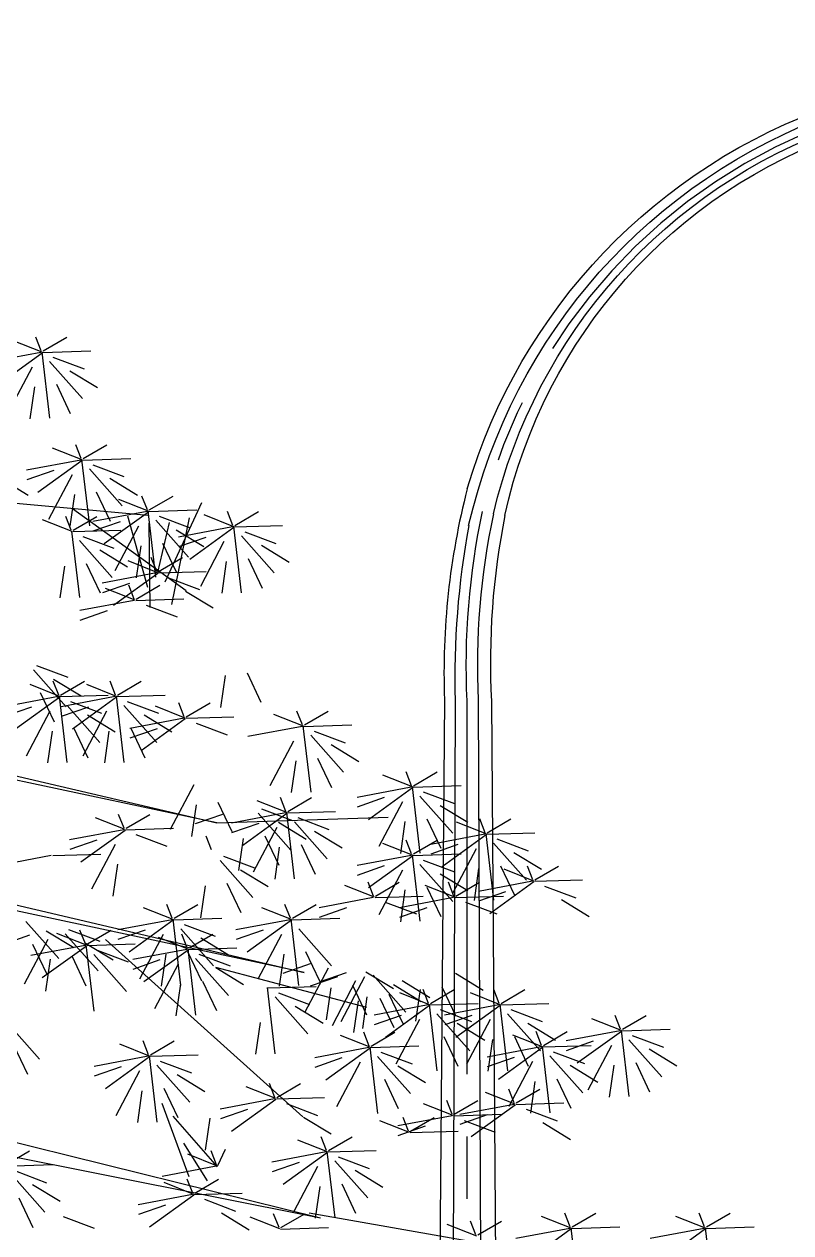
# Model space of a CAD drawing. Header units: metres. Extents: x 563124 to 573994, y 2062953 to 2068466.
# Drawn here: x 572581.27 to 572584.51, y 2065183.13 to 2065188.25 of the extents above; entities that cross this region are included whole.
import ezdxf

# ---------------------------------------------------------------- set-up
doc = ezdxf.new("R2010")
doc.units = ezdxf.units.M
doc.linetypes.add('CENTER2', pattern=[1.125, 0.75, -0.125, 0.125, -0.125])
for name, color, linetype in [('1-CAY XANH', 7, 'CONTINUOUS'), ('Den', 7, 'CONTINUOUS'), ('MATCATDUONG', 8, 'CONTINUOUS')]:
    doc.layers.add(name, color=color, linetype=linetype)

# ---------------------------------------------------------------- blocks, each defined once
blk = doc.blocks.new('den2')
at = {"layer": 'Den', "color": 7}
for p, q in [((-0.451, 52.896), (-0.749, 18.16)), ((0.492, 52.861), (0.738, 18.16))]:
    blk.add_line(p, q, dxfattribs=at)
at = {"layer": 'Den', "color": 8}
for p, q in [((-0.24, 52.868), (-0.359, 18.16)), ((0.227, 52.881), (0.365, 18.16))]:
    blk.add_line(p, q, dxfattribs=at)
at = {"layer": 'Den', "color": 5, "linetype": 'CENTER2', "ltscale": 10}
blk.add_line((-0.004, 52.878), (-0.006, 18.16), dxfattribs=at)
at = {"layer": 'Den', "color": 7}
for points in [[(0.005, 57.121, -0.242861), (7.365, 64.824), (12.182, 66.445)], [(0.761, 56.591, -0.260971), (7.612, 64.279), (12.364, 65.927)]]:
    blk.add_lwpolyline(points, format="xyb", dxfattribs=at)
at = {"layer": 'Den', "color": 8}
for points in [[(0.034, 56.388, -0.255439), (7.392, 64.666), (12.22, 66.327)], [(0.531, 56.62, -0.254549), (7.487, 64.399), (12.315, 66.065)]]:
    blk.add_lwpolyline(points, format="xyb", dxfattribs=at)
at = {"layer": 'Den', "color": 5, "linetype": 'CENTER2', "ltscale": 10}
blk.add_lwpolyline([(0.306, 56.673, -0.250225), (7.474, 64.529), (12.278, 66.188)], format="xyb", dxfattribs=at)
at = {"layer": 'Den', "color": 7}
for centre, radius, start, end in [((14.319, 53.44), 14.78, 165.5774, 182.1094), ((15.434, 53.659), 14.963, 168.6989, 183.0577)]:
    blk.add_arc(centre, radius, start, end, dxfattribs=at)
at = {"layer": 'Den', "color": 5, "linetype": 'CENTER2', "ltscale": 10}
blk.add_arc((14.764, 53.579), 14.785, 167.9416, 182.7503, dxfattribs=at)
at = {"layer": 'Den', "color": 8}
for centre, radius, start, end in [((14.764, 53.579), 14.554, 167.9416, 182.7503), ((16.911, 53.302), 17.156, 169.6386, 181.4508)]:
    blk.add_arc(centre, radius, start, end, dxfattribs=at)
blk = doc.blocks.new('ca')
at = {"layer": '1-CAY XANH', "color": 3}
for p, q in [((-4.152, 56.146), (-4.598, 56.406)), ((-4.115, 56.146), (-4.013, 56.406)), ((-4.145, 56.119), (-5.048, 56.147)), ((-4.134, 56.122), (-3.576, 56.344)), ((-4.335, 56.029), (-4.921, 55.809)), ((-4.273, 55.95), (-4.89, 55.254)), ((-4.277, 54.88), (-4.131, 56.126)), ((-4.134, 56.107), (-3.303, 55.506)), ((-4.11, 56.119), (-3.09, 55.927)), ((-4.655, 55.775), (-5.175, 55.459)), ((-3.946, 55.843), (-3.501, 55.001)), ((-4.401, 55.522), (-4.663, 54.968)), ((-3.99, 55.471), (-3.904, 54.871)), ((-4.903, 54.122), (-5.349, 54.383)), ((-4.866, 54.122), (-4.764, 54.383)), ((-4.896, 54.095), (-5.799, 54.123)), ((-5.028, 52.856), (-4.882, 54.103)), ((-4.885, 54.099), (-4.327, 54.32)), ((-5.086, 54.005), (-5.672, 53.785)), ((-5.024, 53.927), (-5.641, 53.231)), ((-4.885, 54.083), (-4.053, 53.483)), ((-4.861, 54.095), (-3.841, 53.904)), ((-4.353, 53.898), (-3.843, 53.72)), ((-5.406, 53.752), (-5.926, 53.435)), ((-4.696, 53.819), (-4.252, 52.978)), ((-3.348, 53.752), (-3.868, 53.435)), ((-5.152, 53.498), (-5.414, 52.945)), ((-4.741, 53.447), (-4.655, 52.848)), ((-6.447, 51.804), (-7.134, 53.294)), ((-6.149, 53.156), (-6.595, 53.416)), ((-6.131, 53.132), (-5.573, 53.354)), ((-3.127, 53.332), (-6.124, 53.055)), ((-6.112, 53.156), (-6.01, 53.416)), ((-7.76, 52.864), (-8.206, 53.124)), ((-7.742, 52.84), (-7.183, 53.061)), ((-7.723, 52.864), (-7.621, 53.124)), ((-6.142, 53.129), (-7.045, 53.157)), ((-6.333, 53.039), (-6.918, 52.819)), ((-6.574, 51.375), (-6.907, 53.008)), ((-4.702, 53.186), (-6.841, 51.642)), ((-6.274, 51.89), (-6.128, 53.137)), ((-6.131, 53.117), (-5.3, 52.517)), ((-6.119, 51.696), (-5.745, 53.041)), ((-6.107, 53.129), (-5.087, 52.937)), ((-4.715, 52.775), (-5.161, 53.035)), ((-4.697, 52.751), (-4.138, 52.972)), ((-4.678, 52.775), (-4.576, 53.035)), ((-7.753, 52.837), (-8.656, 52.865)), ((-7.943, 52.746), (-8.529, 52.526)), ((-7.885, 51.598), (-7.739, 52.844)), ((-7.742, 52.825), (-6.91, 52.224)), ((-7.717, 52.837), (-6.698, 52.645)), ((-6.652, 52.785), (-7.172, 52.469)), ((-6.27, 52.961), (-6.887, 52.265)), ((-6.521, 52.919), (-6.304, 51.98)), ((-6.164, 51.324), (-6.148, 52.91)), ((-5.943, 52.853), (-5.498, 52.012)), ((-4.708, 52.748), (-5.611, 52.776)), ((-5.6, 52.932), (-5.089, 52.754)), ((-4.84, 51.509), (-4.694, 52.755)), ((-7.881, 52.668), (-8.498, 51.972)), ((-7.553, 52.561), (-7.109, 51.719)), ((-7.21, 52.639), (-6.7, 52.462)), ((-6.398, 52.532), (-6.66, 51.979)), ((-4.898, 52.657), (-5.484, 52.437)), ((-4.836, 52.579), (-5.453, 51.883)), ((-8.262, 52.493), (-8.783, 52.176)), ((-5.987, 52.481), (-5.902, 51.881)), ((-5.218, 52.404), (-5.738, 52.087)), ((-8.009, 52.24), (-8.271, 51.686)), ((-7.598, 52.188), (-7.512, 51.589)), ((-6.325, 51.999), (-6.772, 52.259)), ((-6.307, 51.976), (-5.749, 52.197)), ((-6.288, 51.999), (-6.186, 52.259)), ((-4.964, 52.151), (-5.226, 51.597)), ((-4.553, 52.099), (-4.467, 51.5)), ((-6.318, 51.972), (-7.221, 52)), ((-6.509, 51.882), (-7.095, 51.662)), ((-6.307, 51.96), (-5.476, 51.36)), ((-6.283, 51.972), (-5.263, 51.78)), ((-6.828, 51.629), (-7.348, 51.312)), ((-5.904, 51.481), (-6.35, 51.741)), ((-5.886, 51.457), (-5.328, 51.678)), ((-5.867, 51.481), (-5.765, 51.741)), ((-5.776, 51.775), (-5.266, 51.597)), ((-5.897, 51.454), (-6.8, 51.482)), ((-5.862, 51.454), (-4.842, 51.262)), ((-6.087, 51.364), (-6.673, 51.143)), ((-5.354, 51.257), (-4.844, 51.079)), ((-7.987, 50.091), (-8.249, 49.538)), ((-7.576, 50.04), (-7.49, 49.441)), ((-4.03, 50.229), (-4.616, 50.009)), ((-3.968, 50.151), (-4.585, 49.455)), ((-5.551, 49.673), (-5.998, 49.933)), ((-5.533, 49.649), (-4.975, 49.871)), ((-5.514, 49.673), (-5.412, 49.933)), ((-4.481, 49.673), (-4.928, 49.933)), ((-4.349, 49.976), (-4.869, 49.659)), ((-4.463, 49.649), (-3.905, 49.871)), ((-4.444, 49.673), (-4.342, 49.933)), ((-5.544, 49.646), (-6.447, 49.674)), ((-5.735, 49.556), (-6.321, 49.335)), ((-5.676, 48.407), (-5.53, 49.653)), ((-5.533, 49.634), (-4.702, 49.033)), ((-5.509, 49.646), (-4.489, 49.454)), ((-4.474, 49.646), (-5.377, 49.674)), ((-4.665, 49.556), (-5.251, 49.335)), ((-4.606, 48.407), (-4.46, 49.653)), ((-4.463, 49.634), (-3.632, 49.033)), ((-4.439, 49.646), (-3.419, 49.454)), ((-4.095, 49.723), (-4.358, 49.169)), ((-9.066, 49.113), (-9.513, 49.374)), ((-9.029, 49.113), (-8.927, 49.374)), ((-6.844, 49.266), (-7.291, 49.526)), ((-6.826, 49.242), (-6.268, 49.464)), ((-6.807, 49.266), (-6.705, 49.526)), ((-5.672, 49.477), (-6.289, 48.781)), ((-5.345, 49.37), (-4.9, 48.528)), ((-4.603, 49.477), (-5.22, 48.781)), ((-5.002, 49.449), (-4.491, 49.271)), ((-4.275, 49.37), (-3.83, 48.528)), ((-3.932, 49.449), (-3.421, 49.271)), ((-9.059, 49.086), (-9.962, 49.114)), ((-9.048, 49.09), (-8.49, 49.311)), ((-6.837, 49.239), (-7.74, 49.267)), ((-7.028, 49.149), (-7.614, 48.929)), ((-6.826, 49.227), (-5.995, 48.626)), ((-6.802, 49.239), (-5.782, 49.047)), ((-6.054, 49.302), (-6.574, 48.986)), ((-4.984, 49.302), (-5.504, 48.986)), ((-9.25, 48.996), (-9.836, 48.776)), ((-9.188, 48.918), (-9.805, 48.222)), ((-9.191, 47.847), (-9.046, 49.094)), ((-9.024, 49.086), (-8.004, 48.895)), ((-6.295, 49.042), (-5.785, 48.864)), ((-5.8, 49.049), (-6.062, 48.495)), ((-5.39, 48.997), (-5.304, 48.398)), ((-4.73, 49.049), (-4.993, 48.495)), ((-4.32, 48.997), (-4.234, 48.398)), ((-9.569, 48.743), (-10.089, 48.426)), ((-8.86, 48.81), (-8.415, 47.969)), ((-9.315, 48.489), (-9.578, 47.936)), ((-8.905, 48.438), (-8.819, 47.839)), ((-11.119, 47.97), (-11.566, 48.23)), ((-11.083, 47.97), (-10.981, 48.23)), ((-11.113, 47.943), (-12.015, 47.971)), ((-11.101, 47.946), (-10.543, 48.167)), ((-6.986, 47.984), (-6.541, 47.143)), ((-11.303, 47.853), (-11.889, 47.632)), ((-11.241, 47.774), (-11.858, 47.078)), ((-11.244, 46.704), (-11.099, 47.95)), ((-11.101, 47.931), (-10.27, 47.33)), ((-11.077, 47.943), (-10.057, 47.751)), ((-10.57, 47.746), (-10.06, 47.568)), ((-8.756, 47.487), (-9.203, 47.747)), ((-8.72, 47.487), (-8.617, 47.747)), ((-11.622, 47.599), (-12.142, 47.282)), ((-10.913, 47.667), (-10.468, 46.825)), ((-8.258, 47.535), (-8.843, 47.315)), ((-8.738, 47.463), (-8.18, 47.684)), ((-7.441, 47.663), (-7.704, 47.11)), ((-7.031, 47.612), (-6.945, 47.013)), ((-12.505, 47.086), (-12.952, 47.346)), ((-12.487, 47.062), (-11.929, 47.283)), ((-12.468, 47.086), (-12.366, 47.346)), ((-11.369, 47.346), (-11.631, 46.792)), ((-10.958, 47.294), (-10.872, 46.695)), ((-7.417, 47.269), (-10.644, 47.38)), ((-8.749, 47.46), (-9.652, 47.487)), ((-8.94, 47.369), (-9.526, 47.149)), ((-8.878, 47.291), (-9.495, 46.595)), ((-8.577, 47.281), (-9.097, 46.965)), ((-8.881, 46.221), (-8.736, 47.467)), ((-8.195, 47.456), (-8.812, 46.76)), ((-8.738, 47.448), (-7.907, 46.847)), ((-8.714, 47.46), (-7.694, 47.268)), ((-7.525, 47.428), (-7.014, 47.25)), ((-5.711, 47.169), (-6.157, 47.429)), ((-5.693, 47.145), (-5.135, 47.366)), ((-5.674, 47.169), (-5.572, 47.429)), ((-12.498, 47.058), (-13.401, 47.086)), ((-12.63, 45.819), (-12.485, 47.066)), ((-12.463, 47.058), (-11.443, 46.867)), ((-9.259, 47.116), (-9.779, 46.799)), ((-8.55, 47.184), (-8.105, 46.342)), ((-8.207, 47.262), (-7.697, 47.085)), ((-5.704, 47.142), (-6.607, 47.17)), ((-5.693, 47.13), (-4.862, 46.529)), ((-5.669, 47.142), (-4.649, 46.95)), ((-12.689, 46.968), (-13.275, 46.748)), ((-12.627, 46.89), (-13.244, 46.194)), ((-12.487, 47.046), (-11.656, 46.446)), ((-11.956, 46.861), (-11.446, 46.683)), ((-11.119, 46.686), (-11.566, 46.946)), ((-11.101, 46.662), (-10.543, 46.883)), ((-11.083, 46.686), (-10.981, 46.946)), ((-9.005, 46.863), (-9.268, 46.309)), ((-8.323, 47.028), (-8.585, 46.474)), ((-7.912, 46.977), (-7.827, 46.377)), ((-7.322, 46.761), (-7.22, 47.021)), ((-5.895, 47.052), (-6.48, 46.831)), ((-5.505, 46.866), (-5.06, 46.024)), ((-5.162, 46.945), (-4.651, 46.767)), ((-13.008, 46.715), (-13.528, 46.398)), ((-12.299, 46.782), (-11.854, 45.941)), ((-11.113, 46.659), (-12.015, 46.687)), ((-11.244, 45.42), (-11.099, 46.666)), ((-11.101, 46.647), (-10.27, 46.046)), ((-11.077, 46.659), (-10.057, 46.467)), ((-8.595, 46.811), (-8.509, 46.212)), ((-7.543, 46.643), (-8.128, 46.423)), ((-4.337, 46.655), (-5.24, 46.683)), ((-4.302, 46.655), (-3.282, 46.463)), ((-13.402, 46.199), (-13.848, 46.459)), ((-13.384, 46.176), (-12.826, 46.397)), ((-13.365, 46.199), (-13.263, 46.459)), ((-12.754, 46.461), (-13.017, 45.908)), ((-12.344, 46.41), (-12.258, 45.811)), ((-11.303, 46.568), (-11.889, 46.348)), ((-11.241, 46.49), (-11.858, 45.794)), ((-10.913, 46.383), (-10.468, 45.541)), ((-10.57, 46.461), (-10.06, 46.284)), ((-7.862, 46.39), (-8.382, 46.073)), ((-7.48, 46.565), (-8.097, 45.869)), ((-5.549, 46.493), (-5.464, 45.894)), ((-13.395, 46.172), (-14.298, 46.2)), ((-13.384, 46.16), (-12.552, 45.56)), ((-13.36, 46.172), (-12.34, 45.98)), ((-11.916, 45.895), (-12.363, 46.155)), ((-11.622, 46.315), (-12.142, 45.998)), ((-11.879, 45.895), (-11.777, 46.155)), ((-10.405, 45.895), (-10.852, 46.155)), ((-10.368, 45.895), (-10.266, 46.155)), ((-13.585, 46.082), (-14.171, 45.862)), ((-12.852, 45.975), (-12.342, 45.797)), ((-11.898, 45.871), (-11.34, 46.092)), ((-11.369, 46.062), (-11.631, 45.508)), ((-10.958, 46.01), (-10.872, 45.411)), ((-10.387, 45.871), (-9.829, 46.092)), ((-7.608, 46.137), (-7.87, 45.583)), ((-7.197, 46.085), (-7.112, 45.486)), ((-13.905, 45.829), (-14.425, 45.512)), ((-11.909, 45.868), (-12.812, 45.895)), ((-12.1, 45.777), (-12.686, 45.557)), ((-11.874, 45.868), (-10.854, 45.676)), ((-10.398, 45.868), (-11.301, 45.895)), ((-10.589, 45.777), (-11.175, 45.557)), ((-10.363, 45.868), (-9.343, 45.676)), ((-8.84, 45.477), (-9.287, 45.737)), ((-8.803, 45.477), (-8.701, 45.737)), ((-6.618, 45.477), (-7.065, 45.737)), ((-6.581, 45.477), (-6.479, 45.737)), ((-11.367, 45.67), (-10.856, 45.493)), ((-9.856, 45.67), (-9.345, 45.493)), ((-8.833, 45.45), (-9.736, 45.477)), ((-8.822, 45.453), (-8.264, 45.674)), ((-6.611, 45.45), (-7.514, 45.477)), ((-6.6, 45.453), (-6.042, 45.674)), ((-8.962, 45.281), (-9.579, 44.585)), ((-8.965, 44.211), (-8.82, 45.457)), ((-8.822, 45.438), (-7.991, 44.837)), ((-8.798, 45.45), (-7.778, 45.258)), ((-8.291, 45.252), (-7.781, 45.075)), ((-6.802, 45.359), (-7.388, 45.139)), ((-6.74, 45.281), (-7.357, 44.585)), ((-6.743, 44.211), (-6.598, 45.457)), ((-6.6, 45.438), (-5.769, 44.837)), ((-6.576, 45.45), (-5.556, 45.258)), ((-6.069, 45.252), (-5.559, 45.075)), ((-4.984, 44.994), (-5.431, 45.254)), ((-4.63, 45.263), (-5.216, 45.043)), ((-4.947, 44.994), (-4.845, 45.254)), ((-4.208, 45.242), (-4.728, 44.926)), ((-3.827, 45.417), (-4.444, 44.722)), ((-8.634, 45.174), (-8.189, 44.332)), ((-7.121, 45.106), (-7.641, 44.789)), ((-6.898, 44.919), (-7.345, 45.179)), ((-6.88, 44.895), (-6.322, 45.116)), ((-6.862, 44.919), (-6.759, 45.179)), ((-6.412, 45.174), (-5.967, 44.332)), ((-4.949, 45.009), (-5.469, 44.693)), ((-4.568, 45.184), (-5.185, 44.489)), ((-4.966, 44.97), (-4.408, 45.191)), ((-4.24, 45.077), (-3.795, 44.236)), ((-3.897, 45.156), (-3.386, 44.978)), ((-9.089, 44.853), (-9.352, 44.299)), ((-8.679, 44.801), (-8.593, 44.202)), ((-6.891, 44.891), (-7.794, 44.919)), ((-7.082, 44.801), (-7.668, 44.581)), ((-6.867, 44.853), (-7.13, 44.299)), ((-7.023, 43.652), (-6.878, 44.899)), ((-6.88, 44.879), (-6.049, 44.279)), ((-6.856, 44.891), (-5.836, 44.7)), ((-6.457, 44.801), (-6.371, 44.202)), ((-4.977, 44.967), (-5.88, 44.994)), ((-5.168, 44.876), (-5.754, 44.656)), ((-5.106, 44.798), (-5.723, 44.102)), ((-5.109, 43.727), (-4.963, 44.974)), ((-4.966, 44.954), (-4.135, 44.354)), ((-4.942, 44.967), (-3.922, 44.775)), ((-3.954, 44.989), (-4.217, 44.436)), ((-7.392, 44.554), (-10.235, 43.807)), ((-9.173, 44.617), (-8.662, 44.439)), ((-7.02, 44.723), (-7.637, 44.027)), ((-6.692, 44.615), (-6.247, 43.774)), ((-6.349, 44.694), (-5.839, 44.516)), ((-4.695, 44.756), (-4.957, 44.203)), ((-4.285, 44.705), (-4.199, 44.105)), ((-11.907, 44.444), (-12.427, 44.127)), ((-10.359, 44.405), (-10.976, 43.709)), ((-10.225, 44.47), (-10.745, 44.154)), ((-10.198, 44.373), (-9.753, 43.531)), ((-9.855, 44.451), (-9.345, 44.274)), ((-9.688, 44.376), (-9.178, 44.199)), ((-9.516, 44.538), (-9.071, 43.696)), ((-7.401, 44.548), (-7.921, 44.231)), ((-12.767, 43.875), (-13.214, 44.135)), ((-12.731, 43.875), (-12.629, 44.135)), ((-11.653, 44.19), (-11.915, 43.637)), ((-11.439, 43.875), (-11.885, 44.135)), ((-10.907, 44.305), (-11.427, 43.988)), ((-11.402, 43.875), (-11.3, 44.135)), ((-10.741, 44.23), (-11.261, 43.913)), ((-11.242, 44.139), (-11.157, 43.54)), ((-9.971, 44.217), (-10.233, 43.663)), ((-10.031, 44.298), (-9.587, 43.456)), ((-9.561, 44.166), (-9.475, 43.566)), ((-8.387, 44.166), (-9.29, 44.193)), ((-8.519, 42.927), (-8.373, 44.173)), ((-7.147, 44.294), (-7.41, 43.741)), ((-6.737, 44.243), (-6.651, 43.644)), ((-12.761, 43.848), (-13.663, 43.876)), ((-12.75, 43.851), (-12.191, 44.072)), ((-11.432, 43.848), (-12.335, 43.876)), ((-11.421, 43.851), (-10.863, 44.072)), ((-10.653, 44.052), (-10.916, 43.498)), ((-10.487, 43.977), (-10.749, 43.423)), ((-10.243, 44), (-10.157, 43.401)), ((-10.076, 43.925), (-9.99, 43.326)), ((-8.577, 44.075), (-9.163, 43.855)), ((-8.515, 43.997), (-9.132, 43.301)), ((-15.05, 43.388), (-15.496, 43.649)), ((-15.013, 43.388), (-14.911, 43.649)), ((-12.951, 43.758), (-13.537, 43.537)), ((-12.889, 43.679), (-13.506, 42.983)), ((-12.892, 42.609), (-12.747, 43.855)), ((-12.75, 43.836), (-11.918, 43.235)), ((-12.725, 43.848), (-11.705, 43.656)), ((-12.218, 43.651), (-11.708, 43.473)), ((-11.623, 43.758), (-12.208, 43.537)), ((-11.56, 43.679), (-12.177, 42.983)), ((-11.564, 42.609), (-11.418, 43.855)), ((-11.421, 43.836), (-10.59, 43.235)), ((-11.397, 43.848), (-10.377, 43.656)), ((-10.89, 43.651), (-10.379, 43.473)), ((-8.896, 43.822), (-9.417, 43.505)), ((-15.032, 43.365), (-14.474, 43.586)), ((-13.27, 43.504), (-13.79, 43.187)), ((-12.561, 43.572), (-12.116, 42.73)), ((-11.942, 43.504), (-12.462, 43.187)), ((-11.233, 43.572), (-10.788, 42.73)), ((-8.232, 43.517), (-8.146, 42.918)), ((-3.466, 43.525), (-4.083, 42.829)), ((-15.043, 43.361), (-15.946, 43.389)), ((-15.233, 43.271), (-15.819, 43.051)), ((-15.171, 43.193), (-15.788, 42.497)), ((-15.175, 42.122), (-15.029, 43.369)), ((-15.032, 43.349), (-14.2, 42.749)), ((-15.008, 43.361), (-13.988, 43.169)), ((-13.564, 43.084), (-14.011, 43.344)), ((-13.546, 43.06), (-12.988, 43.281)), ((-13.527, 43.084), (-13.425, 43.344)), ((-13.017, 43.251), (-13.279, 42.697)), ((-12.606, 43.199), (-12.52, 42.6)), ((-11.688, 43.251), (-11.95, 42.697)), ((-10.322, 43.074), (-10.768, 43.334)), ((-10.304, 43.05), (-9.745, 43.271)), ((-10.285, 43.074), (-10.183, 43.334)), ((-15.553, 43.018), (-16.073, 42.701)), ((-14.844, 43.085), (-14.399, 42.244)), ((-14.5, 43.164), (-13.99, 42.986)), ((-13.557, 43.057), (-14.46, 43.084)), ((-13.748, 42.966), (-14.334, 42.746)), ((-13.689, 41.818), (-13.543, 43.064)), ((-13.546, 43.044), (-12.715, 42.444)), ((-13.522, 43.057), (-12.502, 42.865)), ((-10.315, 43.047), (-11.218, 43.075)), ((-10.447, 41.808), (-10.301, 43.054)), ((-10.304, 43.035), (-9.472, 42.434)), ((-10.28, 43.047), (-9.26, 42.855)), ((-6.172, 42.909), (-6.618, 43.169)), ((-6.154, 42.885), (-5.595, 43.106)), ((-6.135, 42.909), (-6.033, 43.169)), ((-3.594, 43.096), (-3.856, 42.543)), ((-15.299, 42.764), (-15.561, 42.211)), ((-13.686, 42.888), (-14.303, 42.192)), ((-13.358, 42.78), (-12.913, 41.939)), ((-13.015, 42.859), (-12.505, 42.682)), ((-10.505, 42.957), (-11.091, 42.736)), ((-10.443, 42.878), (-11.06, 42.182)), ((-10.115, 42.771), (-9.671, 41.929)), ((-9.772, 42.85), (-9.262, 42.672)), ((-6.165, 42.881), (-7.068, 42.909)), ((-6.355, 42.791), (-6.941, 42.571)), ((-6.296, 41.642), (-6.151, 42.889)), ((-6.154, 42.869), (-5.322, 42.269)), ((-6.129, 42.881), (-5.109, 42.69)), ((-14.888, 42.713), (-14.802, 42.113)), ((-14.067, 42.713), (-14.587, 42.396)), ((-10.825, 42.703), (-11.345, 42.386)), ((-6.674, 42.538), (-7.195, 42.221)), ((-6.293, 42.713), (-6.91, 42.017)), ((-5.965, 42.605), (-5.521, 41.764)), ((-5.622, 42.684), (-5.112, 42.506)), ((-13.813, 42.459), (-14.076, 41.906)), ((-13.403, 42.408), (-13.317, 41.809)), ((-10.571, 42.45), (-10.833, 41.896)), ((-8.546, 42.108), (-8.993, 42.368)), ((-8.528, 42.084), (-7.97, 42.305)), ((-8.51, 42.108), (-8.407, 42.368)), ((-6.421, 42.284), (-6.683, 41.731)), ((-13.052, 42.003), (-13.498, 42.264)), ((-13.034, 41.98), (-12.476, 42.201)), ((-13.015, 42.003), (-12.913, 42.264)), ((-8.54, 42.081), (-9.442, 42.108)), ((-8.528, 42.068), (-7.697, 41.468)), ((-8.504, 42.081), (-7.484, 41.889)), ((-6.01, 42.233), (-5.924, 41.634)), ((-13.045, 41.976), (-13.948, 42.004)), ((-13.236, 41.886), (-13.821, 41.666)), ((-13.034, 41.964), (-12.203, 41.364)), ((-13.01, 41.976), (-11.99, 41.785)), ((-11.886, 41.79), (-12.332, 42.05)), ((-11.868, 41.766), (-11.31, 41.987)), ((-11.849, 41.79), (-11.747, 42.05)), ((-8.73, 41.99), (-9.316, 41.77)), ((-7.997, 41.883), (-7.487, 41.706)), ((-6.9, 40.616), (-6.39, 41.991)), ((-13.555, 41.633), (-14.075, 41.316)), ((-11.879, 41.763), (-12.782, 41.791)), ((-12.069, 41.673), (-12.655, 41.452)), ((-12.503, 41.779), (-11.992, 41.601)), ((-11.844, 41.763), (-10.824, 41.571)), ((-11.062, 41.472), (-11.509, 41.732)), ((-11.044, 41.448), (-10.486, 41.67)), ((-11.025, 41.472), (-10.923, 41.732)), ((-9.049, 41.737), (-9.569, 41.42)), ((-7.432, 40.801), (-6.6, 41.753)), ((-7.288, 41.717), (-7.202, 41.118)), ((-11.055, 41.445), (-11.958, 41.473)), ((-11.336, 41.566), (-10.826, 41.388)), ((-9.519, 41.109), (-9.965, 41.369)), ((-9.501, 41.085), (-8.943, 41.306)), ((-9.482, 41.109), (-9.38, 41.369)), ((-7.244, 40.537), (-6.799, 41.248)), ((-9.512, 41.082), (-10.415, 41.11)), ((-9.703, 40.992), (-10.288, 40.771)), ((-9.644, 39.843), (-9.498, 41.089)), ((-9.501, 41.07), (-8.67, 40.469)), ((-9.477, 41.082), (-8.457, 40.89)), ((-7.575, 41.127), (-7.429, 40.821)), ((-7.432, 40.817), (-6.874, 41.038)), ((-7.413, 40.84), (-7.311, 41.1)), ((-3.447, 40.842), (-3.894, 41.102)), ((-10.022, 40.738), (-10.542, 40.421)), ((-9.64, 40.913), (-10.257, 40.217)), ((-9.313, 40.806), (-8.868, 39.964)), ((-8.97, 40.885), (-8.459, 40.707)), ((-7.408, 40.813), (-6.388, 40.621)), ((-3.44, 40.815), (-4.343, 40.843)), ((-3.631, 40.725), (-4.217, 40.504)), ((-9.768, 40.485), (-10.03, 39.931)), ((-7.003, 40.308), (-7.449, 40.568)), ((-6.985, 40.284), (-6.427, 40.505)), ((-6.966, 40.308), (-6.864, 40.568)), ((-3.95, 40.471), (-4.47, 40.154)), ((-3.569, 40.646), (-4.186, 39.95)), ((-9.357, 40.433), (-9.272, 39.834)), ((-6.996, 40.281), (-7.899, 40.309)), ((-6.985, 40.269), (-6.154, 39.668)), ((-6.961, 40.281), (-5.941, 40.089)), ((-7.187, 40.191), (-7.772, 39.97)), ((-6.454, 40.084), (-5.943, 39.906)), ((-3.696, 40.218), (-3.959, 39.664)), ((-9.155, 39.939), (-17.413, 38.487)), ((-16.632, 39.672), (-17.078, 39.932)), ((-16.614, 39.649), (-16.056, 39.87)), ((-16.595, 39.672), (-16.493, 39.932)), ((-14.104, 39.672), (-14.551, 39.932)), ((-14.086, 39.649), (-13.528, 39.87)), ((-14.067, 39.672), (-13.965, 39.932)), ((-12.329, 39.52), (-12.775, 39.78)), ((-12.292, 39.52), (-12.19, 39.78)), ((-8.625, 39.659), (-9.072, 39.92)), ((-8.607, 39.636), (-8.049, 39.857)), ((-8.589, 39.659), (-8.487, 39.92)), ((-7.506, 39.937), (-8.026, 39.62)), ((-4.527, 39.866), (-5.113, 39.646)), ((-16.625, 39.645), (-17.528, 39.673)), ((-16.757, 38.406), (-16.611, 39.653)), ((-16.614, 39.633), (-15.782, 39.033)), ((-16.59, 39.645), (-15.57, 39.453)), ((-14.097, 39.645), (-15, 39.673)), ((-14.229, 38.406), (-14.083, 39.653)), ((-14.086, 39.633), (-13.255, 39.033)), ((-14.062, 39.645), (-13.042, 39.453)), ((-12.311, 39.496), (-11.753, 39.717)), ((-8.619, 39.632), (-9.521, 39.66))]:
    blk.add_line(p, q, dxfattribs=at)
at = {"layer": '1-CAY XANH', "color": 17}
for p, q in [((0.168, 49.043), (-7.417, 47.269)), ((-7.417, 47.269), (0.167, 48.885)), ((-0.141, 46.546), (-9.065, 44.458)), ((-9.065, 44.458), (-0.272, 46.332)), ((-5.325, 45.077), (-9.04, 41.743)), ((-0.437, 42.057), (-9.371, 39.844)), ((-0.307, 41.643), (-9.371, 39.844))]:
    blk.add_line(p, q, dxfattribs=at)

msp = doc.modelspace()

# ---------------------------------------------------------------- block references
at = {"layer": 'Den', "color": 3, "linetype": 'Continuous', "extrusion": (3.31378e-12, 1.1371e-08, 1), "xscale": 0.2109375, "yscale": 0.2109375, "zscale": 0.2109375}
msp.add_blockref('den2', (572583.1425, 2065174.2305, 0.0235), dxfattribs=at)
at = {"layer": 'MATCATDUONG', "color": 3, "linetype": 'Continuous', "extrusion": (3.31378e-12, 1.1371e-08, 1), "xscale": -0.2249999999767169, "yscale": 0.2250000000931323, "zscale": 0.2250000000000003}
msp.add_blockref('ca', (572580.4144, 2065174.2305, 0.0235), dxfattribs=at)

doc.saveas('drawing.dxf')
